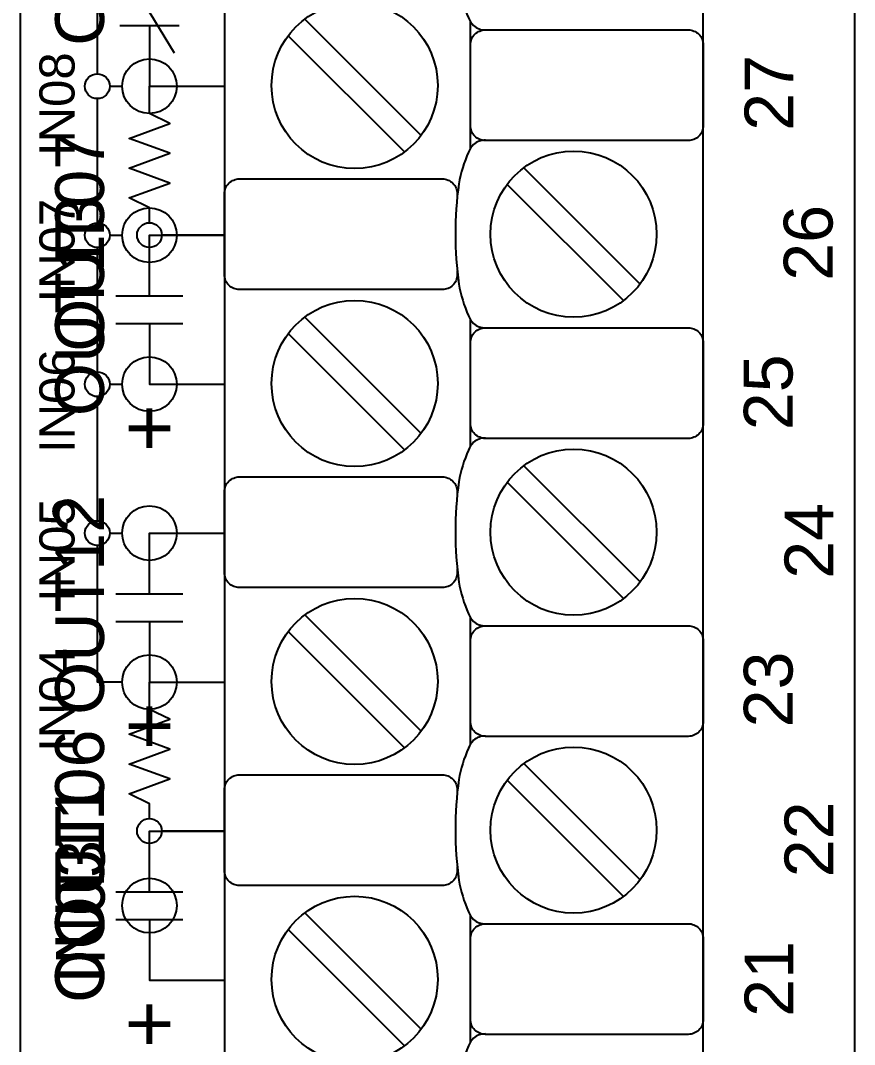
# Model space of a CAD drawing. Extents: x 1 to 47, y 1 to 35.
# Drawn here: x 31.581 to 33.261, y 10.436 to 12.498 of the extents above; entities that cross this region are included whole.
import ezdxf

# ---------------------------------------------------------------- set-up
doc = ezdxf.new("R2010")
doc.units = 0
doc.header["$MEASUREMENT"] = 0
for name, color, linetype in [('5_01__0__EMPTY', 7, 'CONTINUOUS'), ('5_02__1___8__INDEPENDENT_I', 7, 'CONTINUOUS'), ('5_03__2___8__OPTOISOLATED_', 7, 'CONTINUOUS'), ('5_04__4___24__OPTOISOLATED', 7, 'CONTINUOUS'), ('5_05__5___8__INDEPENDENT_I', 7, 'CONTINUOUS'), ('5_06__6___8__INDEPENDENT_I', 7, 'CONTINUOUS'), ('5_07__7___8__OPTOISOLATED_', 7, 'CONTINUOUS'), ('5_08__8___8__OPTOISOLATED_', 7, 'CONTINUOUS'), ('7_00______DWG_', 7, 'CONTINUOUS')]:
    doc.layers.add(name, color=color, linetype=linetype)
doc.styles.add('ARIAL', font='arial.ttf')

msp = doc.modelspace()

# ---------------------------------------------------------------- linework, layer by layer
at = {"layer": '5_01__0__EMPTY'}
msp.add_lwpolyline([(32.9261, 9.2556, 0.414213), (32.9561, 9.2856), (32.9562, 14.2674, 0.414214), (32.9262, 14.2974), (32.6131, 14.2974), (32.3684, 14.3883, 0.480048), (32.1702, 14.2433), (32.1702, 14.0091, -0.414214), (32.1402, 13.9791), (32.022, 13.9791, 0.414212), (31.992, 13.9491), (31.9919, 13.9491), (31.9919, 8.968, 0.414215), (32.0219, 8.938), (32.3348, 8.9381), (32.5796, 8.8472, 0.47859), (32.7781, 8.9922), (32.7781, 9.2256, -0.414214), (32.8081, 9.2556)], format="xyb", close=True, dxfattribs=at)
msp.add_lwpolyline([(32.9261, 9.2556, 0.414213), (32.9561, 9.2856), (32.9562, 14.2674, 0.414214), (32.9262, 14.2974), (32.6131, 14.2974), (32.3684, 14.3883, 0.480048), (32.1702, 14.2433), (32.1702, 14.0091, -0.414214), (32.1402, 13.9791), (32.022, 13.9791, 0.414212), (31.992, 13.9491), (31.9919, 13.9491), (31.9919, 8.968, 0.414215), (32.0219, 8.938), (32.3348, 8.9381), (32.5796, 8.8472, 0.47859), (32.7781, 8.9922), (32.7781, 9.2256, -0.414214), (32.8081, 9.2556)], format="xyb", close=True, dxfattribs=at)
at = {"layer": '5_02__1___8__INDEPENDENT_I'}
msp.add_lwpolyline([(32.9261, 9.2556, 0.414213), (32.9561, 9.2856), (32.9562, 14.2674, 0.414214), (32.9262, 14.2974), (32.6131, 14.2974), (32.3684, 14.3883, 0.480048), (32.1702, 14.2433), (32.1702, 14.0091, -0.414214), (32.1402, 13.9791), (32.022, 13.9791, 0.414212), (31.992, 13.9491), (31.9919, 13.9491), (31.9919, 8.968, 0.414215), (32.0219, 8.938), (32.3348, 8.9381), (32.5796, 8.8472, 0.47859), (32.7781, 8.9922), (32.7781, 9.2256, -0.414214), (32.8081, 9.2556)], format="xyb", close=True, dxfattribs=at)
for points in [[(32.5174, 12.8571, 0.191033), (32.4935, 12.8486, 0.081668), (32.4833, 12.833, 0.0591), (32.464, 12.7693, 0.034646), (32.4569, 12.6678, 0.03436), (32.464, 12.5671, 0.0591), (32.4833, 12.5034, 0.081668), (32.4935, 12.4877, 0.191033), (32.5174, 12.4792)], [(32.4874, 12.4492, -0.414214), (32.5174, 12.4792), (32.9261, 12.4792, -0.414214), (32.9561, 12.4492), (32.9561, 12.2864, -0.414214), (32.9261, 12.2564), (32.5174, 12.2564, -0.414214), (32.4874, 12.2864)], [(32.5174, 12.2571, 0.191033), (32.4935, 12.2486, 0.081668), (32.4833, 12.233, 0.0591), (32.464, 12.1693, 0.034646), (32.4569, 12.0678, 0.03436), (32.464, 11.9671, 0.0591), (32.4833, 11.9033, 0.081668), (32.4935, 11.8877, 0.191033), (32.5174, 11.8792)], [(32.4607, 11.9941), (32.4607, 11.9862, -0.414214), (32.4307, 11.9562), (32.0219, 11.9562, -0.414214), (31.9919, 11.9862), (31.9919, 12.1491, -0.414214), (32.0219, 12.1791), (32.4307, 12.1791, -0.414214), (32.4607, 12.1491), (32.4607, 12.1422)], [(32.4874, 11.8492, -0.414214), (32.5174, 11.8792), (32.9261, 11.8792, -0.414214), (32.9561, 11.8492), (32.9561, 11.6864, -0.414214), (32.9261, 11.6564), (32.5174, 11.6564, -0.414214), (32.4874, 11.6864)], [(32.5174, 11.6571, 0.191033), (32.4935, 11.6486, 0.081668), (32.4833, 11.633, 0.0591), (32.464, 11.5693, 0.034646), (32.4569, 11.4677, 0.03436), (32.464, 11.3671, 0.0591), (32.4833, 11.3033, 0.081668), (32.4935, 11.2877, 0.191033), (32.5174, 11.2792)], [(32.4607, 11.3941), (32.4607, 11.3862, -0.414214), (32.4307, 11.3562), (32.0219, 11.3562, -0.414214), (31.9919, 11.3862), (31.9919, 11.549, -0.414214), (32.0219, 11.579), (32.4307, 11.579, -0.414214), (32.4607, 11.549), (32.4607, 11.5422)], [(32.4874, 11.2492, -0.414214), (32.5174, 11.2792), (32.9261, 11.2792, -0.414214), (32.9561, 11.2492), (32.9561, 11.0864, -0.414214), (32.9261, 11.0564), (32.5174, 11.0564, -0.414214), (32.4874, 11.0864)], [(32.5174, 11.0571, 0.191033), (32.4935, 11.0486, 0.081668), (32.4833, 11.033, 0.0591), (32.464, 10.9693, 0.034646), (32.4569, 10.8677, 0.03436), (32.464, 10.7671, 0.0591), (32.4833, 10.7033, 0.081668), (32.4935, 10.6877, 0.191033), (32.5174, 10.6792)], [(32.4607, 10.7941), (32.4607, 10.7862, -0.414214), (32.4307, 10.7562), (32.0219, 10.7562, -0.414214), (31.9919, 10.7862), (31.9919, 10.949, -0.414214), (32.0219, 10.979), (32.4307, 10.979, -0.414214), (32.4607, 10.949), (32.4607, 10.9422)], [(32.4874, 10.6492, -0.414214), (32.5174, 10.6792), (32.9261, 10.6792, -0.414214), (32.9561, 10.6492), (32.9561, 10.4863, -0.414214), (32.9261, 10.4563), (32.5174, 10.4563, -0.414214), (32.4874, 10.4863)], [(32.5174, 10.4571, 0.191033), (32.4935, 10.4486, 0.081668), (32.4833, 10.433, 0.0591), (32.464, 10.3692, 0.034646), (32.4569, 10.2677, 0.03436), (32.464, 10.167, 0.0591), (32.4833, 10.1033, 0.081668), (32.4935, 10.0877, 0.191033), (32.5174, 10.0792)]]:
    msp.add_lwpolyline(points, format="xyb", dxfattribs=at)
for points in [[(31.7908, 12.5982), (31.8908, 12.4332)], [(32.1538, 12.5009), (32.3879, 12.2667)], [(31.7808, 12.4879), (31.9008, 12.4879)], [(31.8408, 12.4879), (31.8408, 12.3657), (31.9919, 12.3657)], [(32.4874, 12.2406), (32.4874, 12.4957)], [(32.1203, 12.4675), (32.3545, 12.2333)], [(32.5947, 12.2015), (32.8289, 11.9674)], [(32.5613, 12.1681), (32.7955, 11.934)], [(31.8408, 11.9435), (31.8408, 12.0657), (31.9919, 12.0657)], [(31.7733, 11.9435), (31.9083, 11.9435)], [(32.1538, 11.9009), (32.3879, 11.6667)], [(31.7733, 11.8879), (31.9083, 11.8879)], [(31.8408, 11.8879), (31.8408, 11.7657), (31.9919, 11.7657)], [(32.4874, 11.6406), (32.4874, 11.8957)], [(32.1203, 11.8675), (32.3545, 11.6333)], [(32.5947, 11.6015), (32.8289, 11.3674)], [(32.5613, 11.5681), (32.7955, 11.334)], [(31.8408, 11.3435), (31.8408, 11.4657), (31.9919, 11.4657)], [(31.7733, 11.3435), (31.9083, 11.3435)], [(32.1538, 11.3009), (32.3879, 11.0667)], [(31.7733, 11.2879), (31.9083, 11.2879)], [(31.8408, 11.2879), (31.8408, 11.1657), (31.9919, 11.1657)], [(32.4874, 11.0406), (32.4874, 11.2957)], [(32.1203, 11.2675), (32.3545, 11.0333)], [(32.5947, 11.0015), (32.8289, 10.7674)], [(32.5613, 10.9681), (32.7955, 10.7339)], [(31.8408, 10.7435), (31.8408, 10.8657), (31.9919, 10.8657)], [(31.7733, 10.7435), (31.9083, 10.7435)], [(31.7733, 10.6879), (31.9083, 10.6879)], [(31.8408, 10.6879), (31.8408, 10.5657), (31.9919, 10.5657)], [(32.1538, 10.7009), (32.3879, 10.4667)], [(32.4874, 10.4406), (32.4874, 10.6957)], [(32.1203, 10.6675), (32.3545, 10.4333)]]:
    msp.add_lwpolyline(points, dxfattribs=at)
for centre in [(32.2541, 12.3671), (32.6951, 12.0678), (32.2541, 11.7671), (32.6951, 11.4677), (32.2541, 11.1671), (32.6951, 10.8677), (32.2541, 10.5671)]:
    msp.add_circle(centre, 0.1673, dxfattribs=at)
at = {"layer": '5_03__2___8__OPTOISOLATED_'}
msp.add_lwpolyline([(32.9261, 9.2556, 0.414213), (32.9561, 9.2856), (32.9562, 14.2674, 0.414214), (32.9262, 14.2974), (32.6131, 14.2974), (32.3684, 14.3883, 0.480048), (32.1702, 14.2433), (32.1702, 14.0091, -0.414214), (32.1402, 13.9791), (32.022, 13.9791, 0.414212), (31.992, 13.9491), (31.9919, 13.9491), (31.9919, 8.968, 0.414215), (32.0219, 8.938), (32.3348, 8.9381), (32.5796, 8.8472, 0.47859), (32.7781, 8.9922), (32.7781, 9.2256, -0.414214), (32.8081, 9.2556)], format="xyb", close=True, dxfattribs=at)
for points in [[(32.5174, 12.8571, 0.191033), (32.4935, 12.8486, 0.081668), (32.4833, 12.833, 0.0591), (32.464, 12.7693, 0.034646), (32.4569, 12.6678, 0.03436), (32.464, 12.5671, 0.0591), (32.4833, 12.5034, 0.081668), (32.4935, 12.4877, 0.191033), (32.5174, 12.4792)], [(32.4874, 12.4492, -0.414214), (32.5174, 12.4792), (32.9261, 12.4792, -0.414214), (32.9561, 12.4492), (32.9561, 12.2864, -0.414214), (32.9261, 12.2564), (32.5174, 12.2564, -0.414214), (32.4874, 12.2864)], [(32.5174, 12.2571, 0.191033), (32.4935, 12.2486, 0.081668), (32.4833, 12.233, 0.0591), (32.464, 12.1693, 0.034646), (32.4569, 12.0678, 0.03436), (32.464, 11.9671, 0.0591), (32.4833, 11.9033, 0.081668), (32.4935, 11.8877, 0.191033), (32.5174, 11.8792)], [(32.4607, 11.9941), (32.4607, 11.9862, -0.414214), (32.4307, 11.9562), (32.0219, 11.9562, -0.414214), (31.9919, 11.9862), (31.9919, 12.1491, -0.414214), (32.0219, 12.1791), (32.4307, 12.1791, -0.414214), (32.4607, 12.1491), (32.4607, 12.1422)], [(32.4874, 11.8492, -0.414214), (32.5174, 11.8792), (32.9261, 11.8792, -0.414214), (32.9561, 11.8492), (32.9561, 11.6864, -0.414214), (32.9261, 11.6564), (32.5174, 11.6564, -0.414214), (32.4874, 11.6864)], [(32.5174, 11.6571, 0.191033), (32.4935, 11.6486, 0.081668), (32.4833, 11.633, 0.0591), (32.464, 11.5693, 0.034646), (32.4569, 11.4677, 0.03436), (32.464, 11.3671, 0.0591), (32.4833, 11.3033, 0.081668), (32.4935, 11.2877, 0.191033), (32.5174, 11.2792)], [(32.4607, 11.3941), (32.4607, 11.3862, -0.414214), (32.4307, 11.3562), (32.0219, 11.3562, -0.414214), (31.9919, 11.3862), (31.9919, 11.549, -0.414214), (32.0219, 11.579), (32.4307, 11.579, -0.414214), (32.4607, 11.549), (32.4607, 11.5422)], [(32.4874, 11.2492, -0.414214), (32.5174, 11.2792), (32.9261, 11.2792, -0.414214), (32.9561, 11.2492), (32.9561, 11.0864, -0.414214), (32.9261, 11.0564), (32.5174, 11.0564, -0.414214), (32.4874, 11.0864)], [(32.5174, 11.0571, 0.191033), (32.4935, 11.0486, 0.081668), (32.4833, 11.033, 0.0591), (32.464, 10.9693, 0.034646), (32.4569, 10.8677, 0.03436), (32.464, 10.7671, 0.0591), (32.4833, 10.7033, 0.081668), (32.4935, 10.6877, 0.191033), (32.5174, 10.6792)], [(32.4607, 10.7941), (32.4607, 10.7862, -0.414214), (32.4307, 10.7562), (32.0219, 10.7562, -0.414214), (31.9919, 10.7862), (31.9919, 10.949, -0.414214), (32.0219, 10.979), (32.4307, 10.979, -0.414214), (32.4607, 10.949), (32.4607, 10.9422)], [(32.4874, 10.6492, -0.414214), (32.5174, 10.6792), (32.9261, 10.6792, -0.414214), (32.9561, 10.6492), (32.9561, 10.4863, -0.414214), (32.9261, 10.4563), (32.5174, 10.4563, -0.414214), (32.4874, 10.4863)], [(32.5174, 10.4571, 0.191033), (32.4935, 10.4486, 0.081668), (32.4833, 10.433, 0.0591), (32.464, 10.3692, 0.034646), (32.4569, 10.2677, 0.03436), (32.464, 10.167, 0.0591), (32.4833, 10.1033, 0.081668), (32.4935, 10.0877, 0.191033), (32.5174, 10.0792)]]:
    msp.add_lwpolyline(points, format="xyb", dxfattribs=at)
for points in [[(31.7908, 12.5982), (31.8908, 12.4332)], [(32.1538, 12.5009), (32.3879, 12.2667)], [(31.7808, 12.4879), (31.9008, 12.4879)], [(31.8408, 12.4879), (31.8408, 12.3657), (31.9919, 12.3657)], [(32.4874, 12.2406), (32.4874, 12.4957)], [(32.1203, 12.4675), (32.3545, 12.2333)], [(32.5947, 12.2015), (32.8289, 11.9674)], [(32.5613, 12.1681), (32.7955, 11.934)], [(31.8408, 11.9435), (31.8408, 12.0657), (31.9919, 12.0657)], [(31.7733, 11.9435), (31.9083, 11.9435)], [(32.1538, 11.9009), (32.3879, 11.6667)], [(31.7733, 11.8879), (31.9083, 11.8879)], [(31.8408, 11.8879), (31.8408, 11.7657), (31.9919, 11.7657)], [(32.4874, 11.6406), (32.4874, 11.8957)], [(32.1203, 11.8675), (32.3545, 11.6333)], [(32.5947, 11.6015), (32.8289, 11.3674)], [(32.5613, 11.5681), (32.7955, 11.334)], [(31.8408, 11.3435), (31.8408, 11.4657), (31.9919, 11.4657)], [(31.7733, 11.3435), (31.9083, 11.3435)], [(32.1538, 11.3009), (32.3879, 11.0667)], [(31.7733, 11.2879), (31.9083, 11.2879)], [(31.8408, 11.2879), (31.8408, 11.1657), (31.9919, 11.1657)], [(32.4874, 11.0406), (32.4874, 11.2957)], [(32.1203, 11.2675), (32.3545, 11.0333)], [(32.5947, 11.0015), (32.8289, 10.7674)], [(32.5613, 10.9681), (32.7955, 10.7339)], [(31.8408, 10.7435), (31.8408, 10.8657), (31.9919, 10.8657)], [(31.7733, 10.7435), (31.9083, 10.7435)], [(31.7733, 10.6879), (31.9083, 10.6879)], [(31.8408, 10.6879), (31.8408, 10.5657), (31.9919, 10.5657)], [(32.1538, 10.7009), (32.3879, 10.4667)], [(32.4874, 10.4406), (32.4874, 10.6957)], [(32.1203, 10.6675), (32.3545, 10.4333)]]:
    msp.add_lwpolyline(points, dxfattribs=at)
for centre in [(32.2541, 12.3671), (32.6951, 12.0678), (32.2541, 11.7671), (32.6951, 11.4677), (32.2541, 11.1671), (32.6951, 10.8677), (32.2541, 10.5671)]:
    msp.add_circle(centre, 0.1673, dxfattribs=at)
at = {"layer": '5_04__4___24__OPTOISOLATED'}
msp.add_lwpolyline([(32.9261, 9.2556, 0.414213), (32.9561, 9.2856), (32.9562, 14.2674, 0.414214), (32.9262, 14.2974), (32.6131, 14.2974), (32.3684, 14.3883, 0.480048), (32.1702, 14.2433), (32.1702, 14.0091, -0.414214), (32.1402, 13.9791), (32.022, 13.9791, 0.414212), (31.992, 13.9491), (31.9919, 13.9491), (31.9919, 8.968, 0.414215), (32.0219, 8.938), (32.3348, 8.9381), (32.5796, 8.8472, 0.47859), (32.7781, 8.9922), (32.7781, 9.2256, -0.414214), (32.8081, 9.2556)], format="xyb", close=True, dxfattribs=at)
for points in [[(32.5174, 12.8571, 0.191033), (32.4935, 12.8486, 0.081668), (32.4833, 12.833, 0.0591), (32.464, 12.7693, 0.034646), (32.4569, 12.6678, 0.03436), (32.464, 12.5671, 0.0591), (32.4833, 12.5034, 0.081668), (32.4935, 12.4877, 0.191033), (32.5174, 12.4792)], [(32.4874, 12.4492, -0.414214), (32.5174, 12.4792), (32.9261, 12.4792, -0.414214), (32.9561, 12.4492), (32.9561, 12.2864, -0.414214), (32.9261, 12.2564), (32.5174, 12.2564, -0.414214), (32.4874, 12.2864)], [(32.5174, 12.2571, 0.191033), (32.4935, 12.2486, 0.081668), (32.4833, 12.233, 0.0591), (32.464, 12.1693, 0.034646), (32.4569, 12.0678, 0.03436), (32.464, 11.9671, 0.0591), (32.4833, 11.9033, 0.081668), (32.4935, 11.8877, 0.191033), (32.5174, 11.8792)], [(32.4607, 11.9941), (32.4607, 11.9862, -0.414214), (32.4307, 11.9562), (32.0219, 11.9562, -0.414214), (31.9919, 11.9862), (31.9919, 12.1491, -0.414214), (32.0219, 12.1791), (32.4307, 12.1791, -0.414214), (32.4607, 12.1491), (32.4607, 12.1422)], [(32.4874, 11.8492, -0.414214), (32.5174, 11.8792), (32.9261, 11.8792, -0.414214), (32.9561, 11.8492), (32.9561, 11.6864, -0.414214), (32.9261, 11.6564), (32.5174, 11.6564, -0.414214), (32.4874, 11.6864)], [(32.5174, 11.6571, 0.191033), (32.4935, 11.6486, 0.081668), (32.4833, 11.633, 0.0591), (32.464, 11.5693, 0.034646), (32.4569, 11.4677, 0.03436), (32.464, 11.3671, 0.0591), (32.4833, 11.3033, 0.081668), (32.4935, 11.2877, 0.191033), (32.5174, 11.2792)], [(32.4607, 11.3941), (32.4607, 11.3862, -0.414214), (32.4307, 11.3562), (32.0219, 11.3562, -0.414214), (31.9919, 11.3862), (31.9919, 11.549, -0.414214), (32.0219, 11.579), (32.4307, 11.579, -0.414214), (32.4607, 11.549), (32.4607, 11.5422)], [(32.4874, 11.2492, -0.414214), (32.5174, 11.2792), (32.9261, 11.2792, -0.414214), (32.9561, 11.2492), (32.9561, 11.0864, -0.414214), (32.9261, 11.0564), (32.5174, 11.0564, -0.414214), (32.4874, 11.0864)], [(32.5174, 11.0571, 0.191033), (32.4935, 11.0486, 0.081668), (32.4833, 11.033, 0.0591), (32.464, 10.9693, 0.034646), (32.4569, 10.8677, 0.03436), (32.464, 10.7671, 0.0591), (32.4833, 10.7033, 0.081668), (32.4935, 10.6877, 0.191033), (32.5174, 10.6792)], [(32.4607, 10.7941), (32.4607, 10.7862, -0.414214), (32.4307, 10.7562), (32.0219, 10.7562, -0.414214), (31.9919, 10.7862), (31.9919, 10.949, -0.414214), (32.0219, 10.979), (32.4307, 10.979, -0.414214), (32.4607, 10.949), (32.4607, 10.9422)], [(32.4874, 10.6492, -0.414214), (32.5174, 10.6792), (32.9261, 10.6792, -0.414214), (32.9561, 10.6492), (32.9561, 10.4863, -0.414214), (32.9261, 10.4563), (32.5174, 10.4563, -0.414214), (32.4874, 10.4863)], [(32.5174, 10.4571, 0.191033), (32.4935, 10.4486, 0.081668), (32.4833, 10.433, 0.0591), (32.464, 10.3692, 0.034646), (32.4569, 10.2677, 0.03436), (32.464, 10.167, 0.0591), (32.4833, 10.1033, 0.081668), (32.4935, 10.0877, 0.191033), (32.5174, 10.0792)]]:
    msp.add_lwpolyline(points, format="xyb", dxfattribs=at)
for points in [[(31.7358, 12.3907), (31.7358, 12.6407)], [(32.1538, 12.5009), (32.3879, 12.2667)], [(32.4874, 12.2406), (32.4874, 12.4957)], [(32.1203, 12.4675), (32.3545, 12.2333)], [(31.7608, 12.3657), (31.7858, 12.3657)], [(31.8958, 12.3657), (31.9919, 12.3657)], [(31.7358, 12.0907), (31.7358, 12.3407)], [(32.5947, 12.2015), (32.8289, 11.9674)], [(32.5613, 12.1681), (32.7955, 11.934)], [(31.7608, 12.0657), (31.7858, 12.0657)], [(31.8958, 12.0657), (31.9919, 12.0657)], [(31.7358, 11.7907), (31.7358, 12.0407)], [(32.1538, 11.9009), (32.3879, 11.6667)], [(32.4874, 11.6406), (32.4874, 11.8957)], [(32.1203, 11.8675), (32.3545, 11.6333)], [(31.7608, 11.7657), (31.7858, 11.7657)], [(31.8958, 11.7657), (31.9919, 11.7657)], [(31.7358, 11.4907), (31.7358, 11.7407)], [(32.5947, 11.6015), (32.8289, 11.3674)], [(32.5613, 11.5681), (32.7955, 11.334)], [(31.7608, 11.4657), (31.7858, 11.4657)], [(31.8958, 11.4657), (31.9919, 11.4657)], [(31.7858, 11.1657), (31.7358, 11.1657), (31.7358, 11.4407)], [(32.1538, 11.3009), (32.3879, 11.0667)], [(32.4874, 11.0406), (32.4874, 11.2957)], [(32.1203, 11.2675), (32.3545, 11.0333)], [(31.8958, 11.1657), (31.9919, 11.1657)], [(32.5947, 11.0015), (32.8289, 10.7674)], [(32.5613, 10.9681), (32.7955, 10.7339)], [(31.8408, 10.7707), (31.8408, 10.8657), (31.9919, 10.8657)], [(32.1538, 10.7009), (32.3879, 10.4667)], [(32.4874, 10.4406), (32.4874, 10.6957)], [(32.1203, 10.6675), (32.3545, 10.4333)], [(31.8408, 10.6607), (31.8408, 10.5657), (31.9919, 10.5657)]]:
    msp.add_lwpolyline(points, dxfattribs=at)
for centre, radius in [((32.2541, 12.3671), 0.1673), ((31.8408, 12.3657), 0.055), ((31.7358, 12.3657), 0.025), ((32.6951, 12.0678), 0.1673), ((31.8408, 12.0657), 0.055), ((31.7358, 12.0657), 0.025), ((32.2541, 11.7671), 0.1673), ((31.8408, 11.7657), 0.055), ((31.7358, 11.7657), 0.025), ((32.6951, 11.4677), 0.1673), ((31.8408, 11.4657), 0.055), ((31.7358, 11.4657), 0.025), ((32.2541, 11.1671), 0.1673), ((31.8408, 11.1657), 0.055), ((32.6951, 10.8677), 0.1673), ((31.8408, 10.7157), 0.055), ((32.2541, 10.5671), 0.1673)]:
    msp.add_circle(centre, radius, dxfattribs=at)
at = {"layer": '5_05__5___8__INDEPENDENT_I'}
msp.add_lwpolyline([(32.9261, 9.2556, 0.414213), (32.9561, 9.2856), (32.9562, 14.2674, 0.414214), (32.9262, 14.2974), (32.6131, 14.2974), (32.3684, 14.3883, 0.480048), (32.1702, 14.2433), (32.1702, 14.0091, -0.414214), (32.1402, 13.9791), (32.022, 13.9791, 0.414212), (31.992, 13.9491), (31.9919, 13.9491), (31.9919, 8.968, 0.414215), (32.0219, 8.938), (32.3348, 8.9381), (32.5796, 8.8472, 0.47859), (32.7781, 8.9922), (32.7781, 9.2256, -0.414214), (32.8081, 9.2556)], format="xyb", close=True, dxfattribs=at)
for points in [[(32.5174, 12.8571, 0.191033), (32.4935, 12.8486, 0.081668), (32.4833, 12.833, 0.0591), (32.464, 12.7693, 0.034646), (32.4569, 12.6678, 0.03436), (32.464, 12.5671, 0.0591), (32.4833, 12.5034, 0.081668), (32.4935, 12.4877, 0.191033), (32.5174, 12.4792)], [(32.4874, 12.4492, -0.414214), (32.5174, 12.4792), (32.9261, 12.4792, -0.414214), (32.9561, 12.4492), (32.9561, 12.2864, -0.414214), (32.9261, 12.2564), (32.5174, 12.2564, -0.414214), (32.4874, 12.2864)], [(32.5174, 12.2571, 0.191033), (32.4935, 12.2486, 0.081668), (32.4833, 12.233, 0.0591), (32.464, 12.1693, 0.034646), (32.4569, 12.0678, 0.03436), (32.464, 11.9671, 0.0591), (32.4833, 11.9033, 0.081668), (32.4935, 11.8877, 0.191033), (32.5174, 11.8792)], [(32.4607, 11.9941), (32.4607, 11.9862, -0.414214), (32.4307, 11.9562), (32.0219, 11.9562, -0.414214), (31.9919, 11.9862), (31.9919, 12.1491, -0.414214), (32.0219, 12.1791), (32.4307, 12.1791, -0.414214), (32.4607, 12.1491), (32.4607, 12.1422)], [(32.4874, 11.8492, -0.414214), (32.5174, 11.8792), (32.9261, 11.8792, -0.414214), (32.9561, 11.8492), (32.9561, 11.6864, -0.414214), (32.9261, 11.6564), (32.5174, 11.6564, -0.414214), (32.4874, 11.6864)], [(32.5174, 11.6571, 0.191033), (32.4935, 11.6486, 0.081668), (32.4833, 11.633, 0.0591), (32.464, 11.5693, 0.034646), (32.4569, 11.4677, 0.03436), (32.464, 11.3671, 0.0591), (32.4833, 11.3033, 0.081668), (32.4935, 11.2877, 0.191033), (32.5174, 11.2792)], [(32.4607, 11.3941), (32.4607, 11.3862, -0.414214), (32.4307, 11.3562), (32.0219, 11.3562, -0.414214), (31.9919, 11.3862), (31.9919, 11.549, -0.414214), (32.0219, 11.579), (32.4307, 11.579, -0.414214), (32.4607, 11.549), (32.4607, 11.5422)], [(32.4874, 11.2492, -0.414214), (32.5174, 11.2792), (32.9261, 11.2792, -0.414214), (32.9561, 11.2492), (32.9561, 11.0864, -0.414214), (32.9261, 11.0564), (32.5174, 11.0564, -0.414214), (32.4874, 11.0864)], [(32.5174, 11.0571, 0.191033), (32.4935, 11.0486, 0.081668), (32.4833, 11.033, 0.0591), (32.464, 10.9693, 0.034646), (32.4569, 10.8677, 0.03436), (32.464, 10.7671, 0.0591), (32.4833, 10.7033, 0.081668), (32.4935, 10.6877, 0.191033), (32.5174, 10.6792)], [(32.4607, 10.7941), (32.4607, 10.7862, -0.414214), (32.4307, 10.7562), (32.0219, 10.7562, -0.414214), (31.9919, 10.7862), (31.9919, 10.949, -0.414214), (32.0219, 10.979), (32.4307, 10.979, -0.414214), (32.4607, 10.949), (32.4607, 10.9422)], [(32.4874, 10.6492, -0.414214), (32.5174, 10.6792), (32.9261, 10.6792, -0.414214), (32.9561, 10.6492), (32.9561, 10.4863, -0.414214), (32.9261, 10.4563), (32.5174, 10.4563, -0.414214), (32.4874, 10.4863)], [(32.5174, 10.4571, 0.191033), (32.4935, 10.4486, 0.081668), (32.4833, 10.433, 0.0591), (32.464, 10.3692, 0.034646), (32.4569, 10.2677, 0.03436), (32.464, 10.167, 0.0591), (32.4833, 10.1033, 0.081668), (32.4935, 10.0877, 0.191033), (32.5174, 10.0792)]]:
    msp.add_lwpolyline(points, format="xyb", dxfattribs=at)
for points in [[(32.1538, 12.5009), (32.3879, 12.2667)], [(32.4874, 12.2406), (32.4874, 12.4957)], [(32.1203, 12.4675), (32.3545, 12.2333)], [(31.8408, 12.0907), (31.8408, 12.1207), (31.7996, 12.1407), (31.8821, 12.1707), (31.7996, 12.2007), (31.8821, 12.2307), (31.7996, 12.2607), (31.8821, 12.2908), (31.8408, 12.3108), (31.8408, 12.3658), (31.9919, 12.3658)], [(32.5947, 12.2015), (32.8289, 11.9674)], [(32.5613, 12.1681), (32.7955, 11.934)], [(31.9919, 12.0658), (31.8658, 12.0658)], [(31.8408, 11.9436), (31.8408, 12.0408)], [(31.7808, 11.9436), (31.9008, 11.9436)], [(32.1538, 11.9009), (32.3879, 11.6667)], [(31.7808, 11.8879), (31.9008, 11.8879)], [(31.8408, 11.8879), (31.8408, 11.7658), (31.9919, 11.7658)], [(32.4874, 11.6406), (32.4874, 11.8957)], [(32.1203, 11.8675), (32.3545, 11.6333)], [(32.5947, 11.6015), (32.8289, 11.3674)], [(32.5613, 11.5681), (32.7955, 11.334)], [(32.1538, 11.3009), (32.3879, 11.0667)], [(32.4874, 11.0406), (32.4874, 11.2957)], [(32.1203, 11.2675), (32.3545, 11.0333)], [(31.8408, 10.8908), (31.8408, 10.9207), (31.7996, 10.9407), (31.8821, 10.9707), (31.7996, 11.0007), (31.8821, 11.0308), (31.7996, 11.0608), (31.8821, 11.0908), (31.8408, 11.1108), (31.8408, 11.1658), (31.9919, 11.1658)], [(32.5947, 11.0015), (32.8289, 10.7674)], [(32.5613, 10.9681), (32.7955, 10.7339)], [(31.9919, 10.8658), (31.8658, 10.8658)], [(31.8408, 10.7436), (31.8408, 10.8408)], [(31.7808, 10.7436), (31.9008, 10.7436)], [(31.7808, 10.6879), (31.9008, 10.6879)], [(31.8408, 10.6879), (31.8408, 10.5658), (31.9919, 10.5658)], [(32.1538, 10.7009), (32.3879, 10.4667)], [(32.4874, 10.4406), (32.4874, 10.6957)], [(32.1203, 10.6675), (32.3545, 10.4333)]]:
    msp.add_lwpolyline(points, dxfattribs=at)
for centre, radius in [((32.2541, 12.3671), 0.1673), ((32.6951, 12.0678), 0.1673), ((31.8408, 12.0658), 0.025), ((32.2541, 11.7671), 0.1673), ((32.6951, 11.4677), 0.1673), ((32.2541, 11.1671), 0.1673), ((32.6951, 10.8677), 0.1673), ((31.8408, 10.8658), 0.025), ((32.2541, 10.5671), 0.1673)]:
    msp.add_circle(centre, radius, dxfattribs=at)
at = {"layer": '5_06__6___8__INDEPENDENT_I'}
msp.add_lwpolyline([(32.9261, 9.2556, 0.414213), (32.9561, 9.2856), (32.9562, 14.2674, 0.414214), (32.9262, 14.2974), (32.6131, 14.2974), (32.3684, 14.3883, 0.480048), (32.1702, 14.2433), (32.1702, 14.0091, -0.414214), (32.1402, 13.9791), (32.022, 13.9791, 0.414212), (31.992, 13.9491), (31.9919, 13.9491), (31.9919, 8.968, 0.414215), (32.0219, 8.938), (32.3348, 8.9381), (32.5796, 8.8472, 0.47859), (32.7781, 8.9922), (32.7781, 9.2256, -0.414214), (32.8081, 9.2556)], format="xyb", close=True, dxfattribs=at)
for points in [[(32.5174, 12.8571, 0.191033), (32.4935, 12.8486, 0.081668), (32.4833, 12.833, 0.0591), (32.464, 12.7693, 0.034646), (32.4569, 12.6678, 0.03436), (32.464, 12.5671, 0.0591), (32.4833, 12.5034, 0.081668), (32.4935, 12.4877, 0.191033), (32.5174, 12.4792)], [(32.4874, 12.4492, -0.414214), (32.5174, 12.4792), (32.9261, 12.4792, -0.414214), (32.9561, 12.4492), (32.9561, 12.2864, -0.414214), (32.9261, 12.2564), (32.5174, 12.2564, -0.414214), (32.4874, 12.2864)], [(32.5174, 12.2571, 0.191033), (32.4935, 12.2486, 0.081668), (32.4833, 12.233, 0.0591), (32.464, 12.1693, 0.034646), (32.4569, 12.0678, 0.03436), (32.464, 11.9671, 0.0591), (32.4833, 11.9033, 0.081668), (32.4935, 11.8877, 0.191033), (32.5174, 11.8792)], [(32.4607, 11.9941), (32.4607, 11.9862, -0.414214), (32.4307, 11.9562), (32.0219, 11.9562, -0.414214), (31.9919, 11.9862), (31.9919, 12.1491, -0.414214), (32.0219, 12.1791), (32.4307, 12.1791, -0.414214), (32.4607, 12.1491), (32.4607, 12.1422)], [(32.4874, 11.8492, -0.414214), (32.5174, 11.8792), (32.9261, 11.8792, -0.414214), (32.9561, 11.8492), (32.9561, 11.6864, -0.414214), (32.9261, 11.6564), (32.5174, 11.6564, -0.414214), (32.4874, 11.6864)], [(32.5174, 11.6571, 0.191033), (32.4935, 11.6486, 0.081668), (32.4833, 11.633, 0.0591), (32.464, 11.5693, 0.034646), (32.4569, 11.4677, 0.03436), (32.464, 11.3671, 0.0591), (32.4833, 11.3033, 0.081668), (32.4935, 11.2877, 0.191033), (32.5174, 11.2792)], [(32.4607, 11.3941), (32.4607, 11.3862, -0.414214), (32.4307, 11.3562), (32.0219, 11.3562, -0.414214), (31.9919, 11.3862), (31.9919, 11.549, -0.414214), (32.0219, 11.579), (32.4307, 11.579, -0.414214), (32.4607, 11.549), (32.4607, 11.5422)], [(32.4874, 11.2492, -0.414214), (32.5174, 11.2792), (32.9261, 11.2792, -0.414214), (32.9561, 11.2492), (32.9561, 11.0864, -0.414214), (32.9261, 11.0564), (32.5174, 11.0564, -0.414214), (32.4874, 11.0864)], [(32.5174, 11.0571, 0.191033), (32.4935, 11.0486, 0.081668), (32.4833, 11.033, 0.0591), (32.464, 10.9693, 0.034646), (32.4569, 10.8677, 0.03436), (32.464, 10.7671, 0.0591), (32.4833, 10.7033, 0.081668), (32.4935, 10.6877, 0.191033), (32.5174, 10.6792)], [(32.4607, 10.7941), (32.4607, 10.7862, -0.414214), (32.4307, 10.7562), (32.0219, 10.7562, -0.414214), (31.9919, 10.7862), (31.9919, 10.949, -0.414214), (32.0219, 10.979), (32.4307, 10.979, -0.414214), (32.4607, 10.949), (32.4607, 10.9422)], [(32.4874, 10.6492, -0.414214), (32.5174, 10.6792), (32.9261, 10.6792, -0.414214), (32.9561, 10.6492), (32.9561, 10.4863, -0.414214), (32.9261, 10.4563), (32.5174, 10.4563, -0.414214), (32.4874, 10.4863)], [(32.5174, 10.4571, 0.191033), (32.4935, 10.4486, 0.081668), (32.4833, 10.433, 0.0591), (32.464, 10.3692, 0.034646), (32.4569, 10.2677, 0.03436), (32.464, 10.167, 0.0591), (32.4833, 10.1033, 0.081668), (32.4935, 10.0877, 0.191033), (32.5174, 10.0792)]]:
    msp.add_lwpolyline(points, format="xyb", dxfattribs=at)
for points in [[(31.7908, 12.5982), (31.8908, 12.4332)], [(32.1538, 12.5009), (32.3879, 12.2667)], [(31.7808, 12.4879), (31.9008, 12.4879)], [(31.8408, 12.4879), (31.8408, 12.3657), (31.9919, 12.3657)], [(32.4874, 12.2406), (32.4874, 12.4957)], [(32.1203, 12.4675), (32.3545, 12.2333)], [(32.5947, 12.2015), (32.8289, 11.9674)], [(32.5613, 12.1681), (32.7955, 11.934)], [(31.8408, 11.9435), (31.8408, 12.0657), (31.9919, 12.0657)], [(31.7733, 11.9435), (31.9083, 11.9435)], [(32.1538, 11.9009), (32.3879, 11.6667)], [(31.7733, 11.8879), (31.9083, 11.8879)], [(31.8408, 11.8879), (31.8408, 11.7657), (31.9919, 11.7657)], [(32.4874, 11.6406), (32.4874, 11.8957)], [(32.1203, 11.8675), (32.3545, 11.6333)], [(32.5947, 11.6015), (32.8289, 11.3674)], [(32.5613, 11.5681), (32.7955, 11.334)], [(31.8408, 11.3435), (31.8408, 11.4657), (31.9919, 11.4657)], [(31.7733, 11.3435), (31.9083, 11.3435)], [(32.1538, 11.3009), (32.3879, 11.0667)], [(31.7733, 11.2879), (31.9083, 11.2879)], [(31.8408, 11.2879), (31.8408, 11.1657), (31.9919, 11.1657)], [(32.4874, 11.0406), (32.4874, 11.2957)], [(32.1203, 11.2675), (32.3545, 11.0333)], [(32.5947, 11.0015), (32.8289, 10.7674)], [(32.5613, 10.9681), (32.7955, 10.7339)], [(31.8408, 10.7435), (31.8408, 10.8657), (31.9919, 10.8657)], [(31.7733, 10.7435), (31.9083, 10.7435)], [(31.7733, 10.6879), (31.9083, 10.6879)], [(31.8408, 10.6879), (31.8408, 10.5657), (31.9919, 10.5657)], [(32.1538, 10.7009), (32.3879, 10.4667)], [(32.4874, 10.4406), (32.4874, 10.6957)], [(32.1203, 10.6675), (32.3545, 10.4333)]]:
    msp.add_lwpolyline(points, dxfattribs=at)
for centre in [(32.2541, 12.3671), (32.6951, 12.0678), (32.2541, 11.7671), (32.6951, 11.4677), (32.2541, 11.1671), (32.6951, 10.8677), (32.2541, 10.5671)]:
    msp.add_circle(centre, 0.1673, dxfattribs=at)
at = {"layer": '5_07__7___8__OPTOISOLATED_'}
msp.add_lwpolyline([(32.9261, 9.2556, 0.414213), (32.9561, 9.2856), (32.9562, 14.2674, 0.414214), (32.9262, 14.2974), (32.6131, 14.2974), (32.3684, 14.3883, 0.480048), (32.1702, 14.2433), (32.1702, 14.0091, -0.414214), (32.1402, 13.9791), (32.022, 13.9791, 0.414212), (31.992, 13.9491), (31.9919, 13.9491), (31.9919, 8.968, 0.414215), (32.0219, 8.938), (32.3348, 8.9381), (32.5796, 8.8472, 0.47859), (32.7781, 8.9922), (32.7781, 9.2256, -0.414214), (32.8081, 9.2556)], format="xyb", close=True, dxfattribs=at)
for points in [[(32.5174, 12.8571, 0.191033), (32.4935, 12.8486, 0.081668), (32.4833, 12.833, 0.0591), (32.464, 12.7693, 0.034646), (32.4569, 12.6678, 0.03436), (32.464, 12.5671, 0.0591), (32.4833, 12.5034, 0.081668), (32.4935, 12.4877, 0.191033), (32.5174, 12.4792)], [(32.4874, 12.4492, -0.414214), (32.5174, 12.4792), (32.9261, 12.4792, -0.414214), (32.9561, 12.4492), (32.9561, 12.2864, -0.414214), (32.9261, 12.2564), (32.5174, 12.2564, -0.414214), (32.4874, 12.2864)], [(32.5174, 12.2571, 0.191033), (32.4935, 12.2486, 0.081668), (32.4833, 12.233, 0.0591), (32.464, 12.1693, 0.034646), (32.4569, 12.0678, 0.03436), (32.464, 11.9671, 0.0591), (32.4833, 11.9033, 0.081668), (32.4935, 11.8877, 0.191033), (32.5174, 11.8792)], [(32.4607, 11.9941), (32.4607, 11.9862, -0.414214), (32.4307, 11.9562), (32.0219, 11.9562, -0.414214), (31.9919, 11.9862), (31.9919, 12.1491, -0.414214), (32.0219, 12.1791), (32.4307, 12.1791, -0.414214), (32.4607, 12.1491), (32.4607, 12.1422)], [(32.4874, 11.8492, -0.414214), (32.5174, 11.8792), (32.9261, 11.8792, -0.414214), (32.9561, 11.8492), (32.9561, 11.6864, -0.414214), (32.9261, 11.6564), (32.5174, 11.6564, -0.414214), (32.4874, 11.6864)], [(32.5174, 11.6571, 0.191033), (32.4935, 11.6486, 0.081668), (32.4833, 11.633, 0.0591), (32.464, 11.5693, 0.034646), (32.4569, 11.4677, 0.03436), (32.464, 11.3671, 0.0591), (32.4833, 11.3033, 0.081668), (32.4935, 11.2877, 0.191033), (32.5174, 11.2792)], [(32.4607, 11.3941), (32.4607, 11.3862, -0.414214), (32.4307, 11.3562), (32.0219, 11.3562, -0.414214), (31.9919, 11.3862), (31.9919, 11.549, -0.414214), (32.0219, 11.579), (32.4307, 11.579, -0.414214), (32.4607, 11.549), (32.4607, 11.5422)], [(32.4874, 11.2492, -0.414214), (32.5174, 11.2792), (32.9261, 11.2792, -0.414214), (32.9561, 11.2492), (32.9561, 11.0864, -0.414214), (32.9261, 11.0564), (32.5174, 11.0564, -0.414214), (32.4874, 11.0864)], [(32.5174, 11.0571, 0.191033), (32.4935, 11.0486, 0.081668), (32.4833, 11.033, 0.0591), (32.464, 10.9693, 0.034646), (32.4569, 10.8677, 0.03436), (32.464, 10.7671, 0.0591), (32.4833, 10.7033, 0.081668), (32.4935, 10.6877, 0.191033), (32.5174, 10.6792)], [(32.4607, 10.7941), (32.4607, 10.7862, -0.414214), (32.4307, 10.7562), (32.0219, 10.7562, -0.414214), (31.9919, 10.7862), (31.9919, 10.949, -0.414214), (32.0219, 10.979), (32.4307, 10.979, -0.414214), (32.4607, 10.949), (32.4607, 10.9422)], [(32.4874, 10.6492, -0.414214), (32.5174, 10.6792), (32.9261, 10.6792, -0.414214), (32.9561, 10.6492), (32.9561, 10.4863, -0.414214), (32.9261, 10.4563), (32.5174, 10.4563, -0.414214), (32.4874, 10.4863)], [(32.5174, 10.4571, 0.191033), (32.4935, 10.4486, 0.081668), (32.4833, 10.433, 0.0591), (32.464, 10.3692, 0.034646), (32.4569, 10.2677, 0.03436), (32.464, 10.167, 0.0591), (32.4833, 10.1033, 0.081668), (32.4935, 10.0877, 0.191033), (32.5174, 10.0792)]]:
    msp.add_lwpolyline(points, format="xyb", dxfattribs=at)
for points in [[(31.7908, 12.5982), (31.8908, 12.4332)], [(32.1538, 12.5009), (32.3879, 12.2667)], [(31.7808, 12.4879), (31.9008, 12.4879)], [(31.8408, 12.4879), (31.8408, 12.3657), (31.9919, 12.3657)], [(32.4874, 12.2406), (32.4874, 12.4957)], [(32.1203, 12.4675), (32.3545, 12.2333)], [(32.5947, 12.2015), (32.8289, 11.9674)], [(32.5613, 12.1681), (32.7955, 11.934)], [(31.8408, 11.9435), (31.8408, 12.0657), (31.9919, 12.0657)], [(31.7733, 11.9435), (31.9083, 11.9435)], [(32.1538, 11.9009), (32.3879, 11.6667)], [(31.7733, 11.8879), (31.9083, 11.8879)], [(31.8408, 11.8879), (31.8408, 11.7657), (31.9919, 11.7657)], [(32.4874, 11.6406), (32.4874, 11.8957)], [(32.1203, 11.8675), (32.3545, 11.6333)], [(32.5947, 11.6015), (32.8289, 11.3674)], [(32.5613, 11.5681), (32.7955, 11.334)], [(31.8408, 11.3435), (31.8408, 11.4657), (31.9919, 11.4657)], [(31.7733, 11.3435), (31.9083, 11.3435)], [(32.1538, 11.3009), (32.3879, 11.0667)], [(31.7733, 11.2879), (31.9083, 11.2879)], [(31.8408, 11.2879), (31.8408, 11.1657), (31.9919, 11.1657)], [(32.4874, 11.0406), (32.4874, 11.2957)], [(32.1203, 11.2675), (32.3545, 11.0333)], [(32.5947, 11.0015), (32.8289, 10.7674)], [(32.5613, 10.9681), (32.7955, 10.7339)], [(31.8408, 10.7435), (31.8408, 10.8657), (31.9919, 10.8657)], [(31.7733, 10.7435), (31.9083, 10.7435)], [(31.7733, 10.6879), (31.9083, 10.6879)], [(31.8408, 10.6879), (31.8408, 10.5657), (31.9919, 10.5657)], [(32.1538, 10.7009), (32.3879, 10.4667)], [(32.4874, 10.4406), (32.4874, 10.6957)], [(32.1203, 10.6675), (32.3545, 10.4333)]]:
    msp.add_lwpolyline(points, dxfattribs=at)
for centre in [(32.2541, 12.3671), (32.6951, 12.0678), (32.2541, 11.7671), (32.6951, 11.4677), (32.2541, 11.1671), (32.6951, 10.8677), (32.2541, 10.5671)]:
    msp.add_circle(centre, 0.1673, dxfattribs=at)
at = {"layer": '5_08__8___8__OPTOISOLATED_'}
msp.add_lwpolyline([(32.9261, 9.2556, 0.414213), (32.9561, 9.2856), (32.9562, 14.2674, 0.414214), (32.9262, 14.2974), (32.6131, 14.2974), (32.3684, 14.3883, 0.480048), (32.1702, 14.2433), (32.1702, 14.0091, -0.414214), (32.1402, 13.9791), (32.022, 13.9791, 0.414212), (31.992, 13.9491), (31.9919, 13.9491), (31.9919, 8.968, 0.414215), (32.0219, 8.938), (32.3348, 8.9381), (32.5796, 8.8472, 0.47859), (32.7781, 8.9922), (32.7781, 9.2256, -0.414214), (32.8081, 9.2556)], format="xyb", close=True, dxfattribs=at)
for points in [[(32.5174, 12.8571, 0.191033), (32.4935, 12.8486, 0.081668), (32.4833, 12.833, 0.0591), (32.464, 12.7693, 0.034646), (32.4569, 12.6678, 0.03436), (32.464, 12.5671, 0.0591), (32.4833, 12.5034, 0.081668), (32.4935, 12.4877, 0.191033), (32.5174, 12.4792)], [(32.4874, 12.4492, -0.414214), (32.5174, 12.4792), (32.9261, 12.4792, -0.414214), (32.9561, 12.4492), (32.9561, 12.2864, -0.414214), (32.9261, 12.2564), (32.5174, 12.2564, -0.414214), (32.4874, 12.2864)], [(32.5174, 12.2571, 0.191033), (32.4935, 12.2486, 0.081668), (32.4833, 12.233, 0.0591), (32.464, 12.1693, 0.034646), (32.4569, 12.0678, 0.03436), (32.464, 11.9671, 0.0591), (32.4833, 11.9033, 0.081668), (32.4935, 11.8877, 0.191033), (32.5174, 11.8792)], [(32.4607, 11.9941), (32.4607, 11.9862, -0.414214), (32.4307, 11.9562), (32.0219, 11.9562, -0.414214), (31.9919, 11.9862), (31.9919, 12.1491, -0.414214), (32.0219, 12.1791), (32.4307, 12.1791, -0.414214), (32.4607, 12.1491), (32.4607, 12.1422)], [(32.4874, 11.8492, -0.414214), (32.5174, 11.8792), (32.9261, 11.8792, -0.414214), (32.9561, 11.8492), (32.9561, 11.6864, -0.414214), (32.9261, 11.6564), (32.5174, 11.6564, -0.414214), (32.4874, 11.6864)], [(32.5174, 11.6571, 0.191033), (32.4935, 11.6486, 0.081668), (32.4833, 11.633, 0.0591), (32.464, 11.5693, 0.034646), (32.4569, 11.4677, 0.03436), (32.464, 11.3671, 0.0591), (32.4833, 11.3033, 0.081668), (32.4935, 11.2877, 0.191033), (32.5174, 11.2792)], [(32.4607, 11.3941), (32.4607, 11.3862, -0.414214), (32.4307, 11.3562), (32.0219, 11.3562, -0.414214), (31.9919, 11.3862), (31.9919, 11.549, -0.414214), (32.0219, 11.579), (32.4307, 11.579, -0.414214), (32.4607, 11.549), (32.4607, 11.5422)], [(32.4874, 11.2492, -0.414214), (32.5174, 11.2792), (32.9261, 11.2792, -0.414214), (32.9561, 11.2492), (32.9561, 11.0864, -0.414214), (32.9261, 11.0564), (32.5174, 11.0564, -0.414214), (32.4874, 11.0864)], [(32.5174, 11.0571, 0.191033), (32.4935, 11.0486, 0.081668), (32.4833, 11.033, 0.0591), (32.464, 10.9693, 0.034646), (32.4569, 10.8677, 0.03436), (32.464, 10.7671, 0.0591), (32.4833, 10.7033, 0.081668), (32.4935, 10.6877, 0.191033), (32.5174, 10.6792)], [(32.4607, 10.7941), (32.4607, 10.7862, -0.414214), (32.4307, 10.7562), (32.0219, 10.7562, -0.414214), (31.9919, 10.7862), (31.9919, 10.949, -0.414214), (32.0219, 10.979), (32.4307, 10.979, -0.414214), (32.4607, 10.949), (32.4607, 10.9422)], [(32.4874, 10.6492, -0.414214), (32.5174, 10.6792), (32.9261, 10.6792, -0.414214), (32.9561, 10.6492), (32.9561, 10.4863, -0.414214), (32.9261, 10.4563), (32.5174, 10.4563, -0.414214), (32.4874, 10.4863)], [(32.5174, 10.4571, 0.191033), (32.4935, 10.4486, 0.081668), (32.4833, 10.433, 0.0591), (32.464, 10.3692, 0.034646), (32.4569, 10.2677, 0.03436), (32.464, 10.167, 0.0591), (32.4833, 10.1033, 0.081668), (32.4935, 10.0877, 0.191033), (32.5174, 10.0792)]]:
    msp.add_lwpolyline(points, format="xyb", dxfattribs=at)
for points in [[(32.1538, 12.5009), (32.3879, 12.2667)], [(32.4874, 12.2406), (32.4874, 12.4957)], [(32.1203, 12.4675), (32.3545, 12.2333)], [(31.8408, 12.0907), (31.8408, 12.1207), (31.7996, 12.1407), (31.8821, 12.1707), (31.7996, 12.2007), (31.8821, 12.2307), (31.7996, 12.2607), (31.8821, 12.2908), (31.8408, 12.3108), (31.8408, 12.3658), (31.9919, 12.3658)], [(32.5947, 12.2015), (32.8289, 11.9674)], [(32.5613, 12.1681), (32.7955, 11.934)], [(31.9919, 12.0658), (31.8658, 12.0658)], [(31.8408, 11.9436), (31.8408, 12.0408)], [(31.7808, 11.9436), (31.9008, 11.9436)], [(32.1538, 11.9009), (32.3879, 11.6667)], [(31.7808, 11.8879), (31.9008, 11.8879)], [(31.8408, 11.8879), (31.8408, 11.7658), (31.9919, 11.7658)], [(32.4874, 11.6406), (32.4874, 11.8957)], [(32.1203, 11.8675), (32.3545, 11.6333)], [(32.5947, 11.6015), (32.8289, 11.3674)], [(32.5613, 11.5681), (32.7955, 11.334)], [(32.1538, 11.3009), (32.3879, 11.0667)], [(32.4874, 11.0406), (32.4874, 11.2957)], [(32.1203, 11.2675), (32.3545, 11.0333)], [(31.8408, 10.8908), (31.8408, 10.9207), (31.7996, 10.9407), (31.8821, 10.9707), (31.7996, 11.0007), (31.8821, 11.0308), (31.7996, 11.0608), (31.8821, 11.0908), (31.8408, 11.1108), (31.8408, 11.1658), (31.9919, 11.1658)], [(32.5947, 11.0015), (32.8289, 10.7674)], [(32.5613, 10.9681), (32.7955, 10.7339)], [(31.9919, 10.8658), (31.8658, 10.8658)], [(31.8408, 10.7436), (31.8408, 10.8408)], [(31.7808, 10.7436), (31.9008, 10.7436)], [(31.7808, 10.6879), (31.9008, 10.6879)], [(31.8408, 10.6879), (31.8408, 10.5658), (31.9919, 10.5658)], [(32.1538, 10.7009), (32.3879, 10.4667)], [(32.4874, 10.4406), (32.4874, 10.6957)], [(32.1203, 10.6675), (32.3545, 10.4333)]]:
    msp.add_lwpolyline(points, dxfattribs=at)
for centre, radius in [((32.2541, 12.3671), 0.1673), ((32.6951, 12.0678), 0.1673), ((31.8408, 12.0658), 0.025), ((32.2541, 11.7671), 0.1673), ((32.6951, 11.4677), 0.1673), ((32.2541, 11.1671), 0.1673), ((32.6951, 10.8677), 0.1673), ((31.8408, 10.8658), 0.025), ((32.2541, 10.5671), 0.1673)]:
    msp.add_circle(centre, radius, dxfattribs=at)
at = {"layer": '7_00______DWG_'}
msp.add_lwpolyline([(31.581, 3.2868), (31.581, 19.9471, -0.468367), (31.641, 19.9971), (33.211, 19.9971, -0.414132), (33.261, 19.9471), (33.261, 3.2868, -0.414214), (33.211, 3.2368), (31.631, 3.2368, -0.414287)], format="xyb", close=True, dxfattribs=at)

# ---------------------------------------------------------------- texts
at = {"layer": '5_02__1___8__INDEPENDENT_I', "style": 'ARIAL'}
for s, p in [('OUT14', (31.7492, 12.4475)), ('OUT13', (31.7492, 11.7014)), ('OUT12', (31.7492, 11.0999)), ('OUT11', (31.7492, 10.5201))]:
    msp.add_text(s, height=0.09833, rotation=90, dxfattribs=at).set_placement(p)
at = {"layer": '5_03__2___8__OPTOISOLATED_', "style": 'ARIAL'}
for s, p in [('OUT14', (31.7492, 12.4475)), ('OUT13', (31.7492, 11.7014)), ('OUT12', (31.7492, 11.0999)), ('OUT11', (31.7492, 10.5201))]:
    msp.add_text(s, height=0.09833, rotation=90, dxfattribs=at).set_placement(p)
at = {"layer": '5_04__4___24__OPTOISOLATED', "style": 'ARIAL'}
for s, height, p in [('IN08', 0.0708, (31.6899, 12.2251)), ('IN07', 0.0708, (31.6899, 11.9301)), ('IN06', 0.0708, (31.6899, 11.6271)), ('IN05', 0.0708, (31.6899, 11.3271)), ('IN04', 0.0708, (31.6899, 11.0253)), ('IN03', 0.09833, (31.7508, 10.5578))]:
    msp.add_text(s, height=height, rotation=90, dxfattribs=at).set_placement(p)
at = {"layer": '5_05__5___8__INDEPENDENT_I', "style": 'ARIAL'}
for s, p in [('OUT07', (31.7492, 11.8312)), ('OUT06', (31.7492, 10.6275))]:
    msp.add_text(s, height=0.09833, rotation=90, dxfattribs=at).set_placement(p)
at = {"layer": '5_06__6___8__INDEPENDENT_I', "style": 'ARIAL'}
for s, height, p in [('OUT14', 0.09833, (31.7492, 12.4475)), ('OUT13', 0.09833, (31.7492, 11.7014)), ('+', 0.118, (31.8976, 11.6288)), ('OUT12', 0.09833, (31.7492, 11.0999)), ('+', 0.118, (31.8976, 11.0288)), ('OUT11', 0.09833, (31.7492, 10.5201)), ('+', 0.118, (31.8976, 10.4288))]:
    msp.add_text(s, height=height, rotation=90, dxfattribs=at).set_placement(p)
at = {"layer": '5_07__7___8__OPTOISOLATED_', "style": 'ARIAL'}
for s, height, p in [('OUT14', 0.09833, (31.7492, 12.4475)), ('OUT13', 0.09833, (31.7492, 11.7014)), ('+', 0.118, (31.8976, 11.6288)), ('OUT12', 0.09833, (31.7492, 11.0999)), ('+', 0.118, (31.8976, 11.0288)), ('OUT11', 0.09833, (31.7492, 10.5201)), ('+', 0.118, (31.8976, 10.4288))]:
    msp.add_text(s, height=height, rotation=90, dxfattribs=at).set_placement(p)
at = {"layer": '5_08__8___8__OPTOISOLATED_', "style": 'ARIAL'}
for s, p in [('OUT07', (31.7492, 11.8312)), ('OUT06', (31.7492, 10.6275))]:
    msp.add_text(s, height=0.09833, rotation=90, dxfattribs=at).set_placement(p)
at = {"layer": '7_00______DWG_', "style": 'ARIAL'}
for s, p in [('27', (33.1378, 12.2758)), ('26', (33.2167, 11.9739)), ('25', (33.1362, 11.6729)), ('24', (33.2183, 11.3738)), ('23', (33.1362, 11.0745)), ('22', (33.2183, 10.7727)), ('21', (33.1378, 10.4915))]:
    msp.add_text(s, height=0.09833, rotation=90, dxfattribs=at).set_placement(p)

doc.saveas('drawing.dxf')
